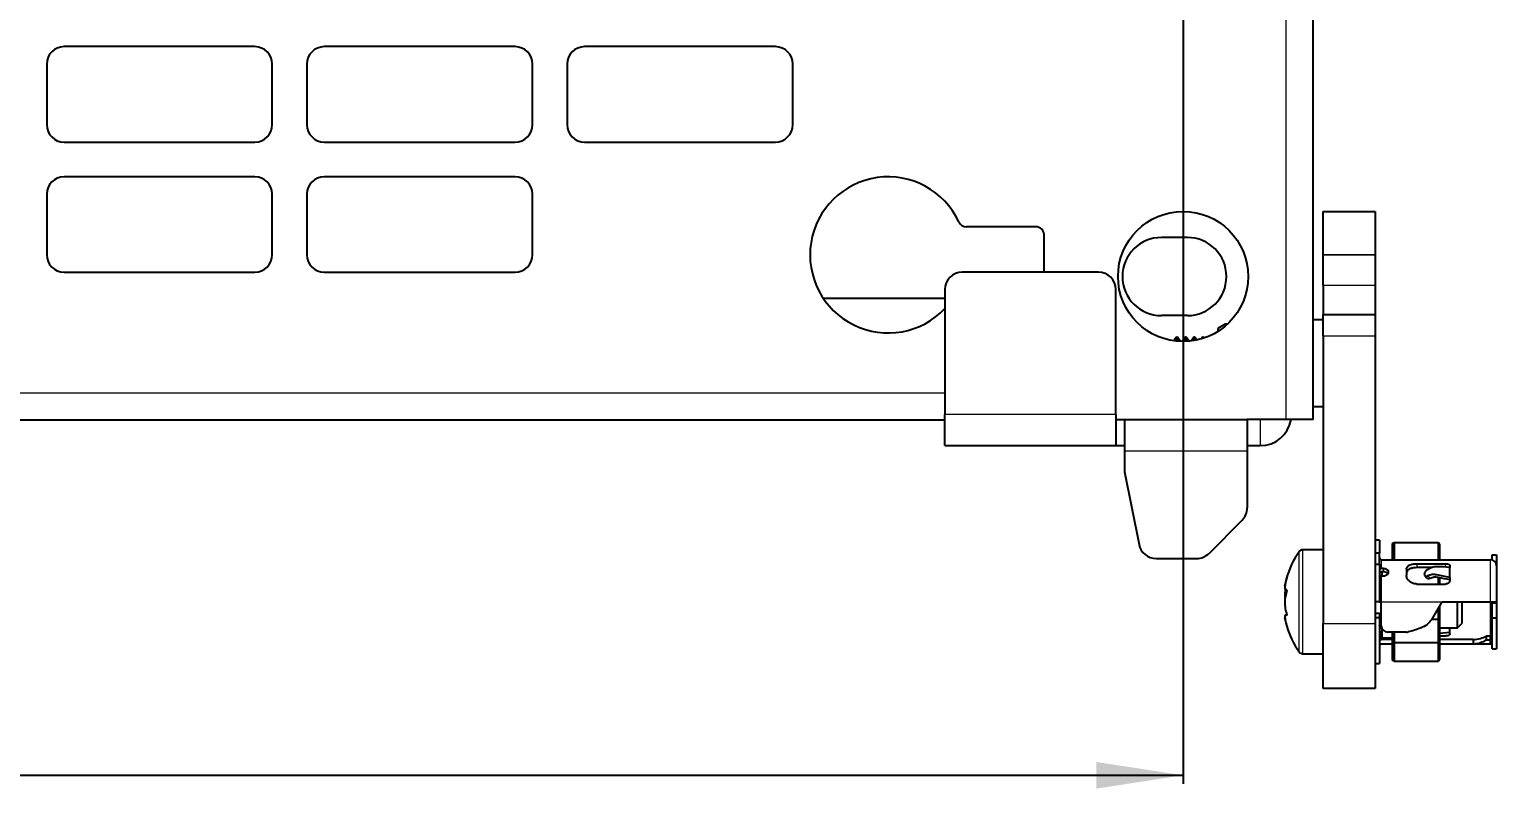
# Model space of a CAD drawing. Header units: millimetres. Extents: x -824 to 1032, y 378 to 1984.
# Drawn here: x -181 to -11.9, y 498.5 to 586.1 of the extents above; entities that cross this region are included whole.
import ezdxf

# ---------------------------------------------------------------- set-up
doc = ezdxf.new("R2010")
doc.units = ezdxf.units.MM
doc.layers.add('FORMAT', color=7, linetype='Continuous')
doc.styles.add('SLDTEXTSTYLE0', font='TXT', dxfattribs={"width": 0.75})
doc.dimstyles.new('SLDDIMSTYLE0', dxfattribs={"dimtxt": 20, "dimasz": 10, "dimexe": 0, "dimexo": 0.0625, "dimgap": 5, "dimtad": 2, "dimdec": 1, "dimrnd": 1e-09, "dimzin": 12, "dimdsep": 46, "dimtxsty": 'SLDTEXTSTYLE0', "dimsah": 1, "dimcen": 0.09, "dimadec": 0, "dimazin": 3, "dimtfac": 1, "dimtofl": 0, "dimtmove": 0, "dimatfit": 3, "dimfxl": 0, "dimfrac": 2, "dimtolj": 1, "dimtzin": 12, "dimarcsym": 0})

# ---------------------------------------------------------------- blocks, each defined once
blk = doc.blocks.new('_D_4')
at = {"layer": 'FORMAT'}
for p, q in [((-704.03, 1182.58), (-704.03, 499.09)), ((-48.03, 1182.58), (-48.03, 499.09)), ((-704.03, 500.09), (-48.03, 500.09))]:
    blk.add_line(p, q, dxfattribs=at)
for points in [[(-704.03, 500.09), (-694.03, 498.55), (-694.03, 501.62)], [(-48.03, 500.09), (-58.03, 501.62), (-58.03, 498.55)]]:
    blk.add_solid(points, dxfattribs=at)
at = {"layer": 'FORMAT', "insert": (-398.2, 525.87), "char_height": 20, "attachment_point": 1, "style": 'SLDTEXTSTYLE0'}
blk.add_mtext('656', dxfattribs=at)

msp = doc.modelspace()

# ---------------------------------------------------------------- linework, layer by layer
at = {"color": 8, "linetype": 'Continuous', "lineweight": 18}
for p, q in [((-36.13, 541.09), (-36.13, 1824.09)), ((-25.88, 560.09), (-31.88, 560.09)), ((-31.88, 560.08), (-25.88, 560.08)), ((-25.88, 556.55), (-31.88, 556.55)), ((-25.88, 550.7), (-31.88, 550.7)), ((-676.08, 544.18), (-75.48, 544.18)), ((-55.78, 541.69), (-75.48, 541.69)), ((-39.13, 541.09), (-39.13, 538.09)), ((-54.78, 537.49), (-40.63, 537.49)), ((-34.21, 514.09), (-34.21, 526.09)), ((-34.65, 514.31), (-34.65, 525.86)), ((-25.18, 524.94), (-25.18, 523.93)), ((-21.08, 524.48), (-21.08, 524.03)), ((-17.78, 524.03), (-17.78, 524.48)), ((-12.58, 520.09), (-12.58, 524.94)), ((-25.18, 523.04), (-25.18, 520.09)), ((-24.93, 523.54), (-24.93, 523.93)), ((-25.18, 520.09), (-18.18, 520.09)), ((-12.58, 516.14), (-12.58, 520.09)), ((-31.88, 517.59), (-25.88, 517.59)), ((-25.18, 516.63), (-25.18, 515.74))]:
    msp.add_line(p, q, dxfattribs=at)
at = {"color": 7, "linetype": 'Continuous', "lineweight": 25}
for p, q in [((-33.03, 541.09), (-33.03, 1824.09)), ((-155.03, 584.09), (-177.03, 584.09)), ((-125.03, 584.09), (-147.03, 584.09)), ((-95.03, 584.09), (-117.03, 584.09)), ((-179.03, 582.09), (-179.03, 575.09)), ((-153.03, 575.09), (-153.03, 582.09)), ((-149.03, 582.09), (-149.03, 575.09)), ((-123.03, 575.09), (-123.03, 582.09)), ((-119.03, 582.09), (-119.03, 575.09)), ((-93.03, 575.09), (-93.03, 582.09)), ((-177.03, 573.09), (-155.03, 573.09)), ((-147.03, 573.09), (-125.03, 573.09)), ((-117.03, 573.09), (-95.03, 573.09)), ((-155.03, 569.09), (-177.03, 569.09)), ((-125.03, 569.09), (-147.03, 569.09)), ((-179.03, 567.09), (-179.03, 560.09)), ((-153.03, 560.09), (-153.03, 567.09)), ((-149.03, 567.09), (-149.03, 560.09)), ((-123.03, 560.09), (-123.03, 567.09)), ((-31.88, 565.09), (-25.88, 565.09)), ((-31.88, 560.09), (-31.88, 565.09)), ((-25.88, 565.09), (-25.88, 560.09)), ((-65.03, 563.33), (-72.98, 563.33)), ((-64.03, 558.09), (-64.03, 562.33)), ((-47.53, 562.09), (-50.53, 562.09)), ((-31.88, 560.09), (-31.88, 560.08)), ((-31.88, 556.55), (-31.88, 560.08)), ((-25.88, 560.09), (-25.88, 560.08)), ((-25.88, 560.08), (-25.88, 556.55)), ((-177.03, 558.09), (-155.03, 558.09)), ((-147.03, 558.09), (-125.03, 558.09)), ((-57.78, 558.09), (-73.48, 558.09)), ((-31.88, 556.55), (-31.88, 553.2)), ((-25.88, 556.55), (-25.88, 553.2)), ((-89.51, 555.08), (-75.48, 555.08)), ((-75.48, 556.09), (-75.48, 541.69)), ((-55.78, 541.69), (-55.78, 556.09)), ((-31.88, 553.2), (-25.88, 553.2)), ((-31.88, 550.7), (-31.88, 553.2)), ((-25.88, 553.2), (-25.88, 550.7)), ((-47.53, 553.09), (-50.53, 553.09)), ((-43.16, 552.09), (-44.03, 551.59)), ((-44.03, 551.59), (-44.03, 551.24)), ((-42.93, 552.09), (-43.16, 552.09)), ((-43.16, 552.09), (-43.16, 551.88)), ((-31.88, 552.59), (-33.03, 552.59)), ((-48.78, 550.59), (-49.03, 550.34)), ((-49.03, 550.34), (-49.03, 550.15)), ((-48.66, 550.59), (-48.78, 550.59)), ((-48.78, 550.59), (-48.78, 550.12)), ((-48.31, 550.09), (-48.66, 550.59)), ((-48.66, 550.59), (-48.66, 550.11)), ((-47.8, 550.59), (-48.15, 550.09)), ((-47.66, 550.59), (-47.8, 550.59)), ((-47.8, 550.59), (-47.8, 550.09)), ((-47.33, 550.12), (-47.66, 550.59)), ((-47.66, 550.59), (-47.66, 550.1)), ((-46.8, 550.59), (-47.11, 550.14)), ((-46.66, 550.59), (-46.8, 550.59)), ((-46.8, 550.59), (-46.8, 550.19)), ((-46.43, 550.26), (-46.66, 550.59)), ((-46.66, 550.59), (-46.66, 550.21)), ((-45.8, 550.59), (-45.94, 550.38)), ((-45.66, 550.59), (-45.8, 550.59)), ((-45.8, 550.59), (-45.8, 550.43)), ((-45.59, 550.49), (-45.66, 550.59)), ((-45.66, 550.59), (-45.66, 550.47)), ((-31.88, 550.7), (-31.88, 517.59)), ((-25.88, 550.7), (-25.88, 517.59)), ((-75.48, 538.09), (-75.48, 541.69)), ((-55.78, 541.69), (-55.78, 538.09)), ((-33.03, 542.59), (-31.88, 542.59)), ((-676.08, 541.08), (-75.48, 541.08)), ((-55.78, 541.09), (-54.78, 541.09)), ((-54.78, 541.09), (-54.78, 537.49)), ((-54.78, 541.09), (-40.63, 541.09)), ((-36.13, 541.09), (-40.63, 541.09)), ((-40.63, 541.09), (-40.63, 537.49)), ((-33.03, 541.09), (-36.13, 541.09)), ((-75.48, 538.09), (-55.78, 538.09)), ((-55.78, 538.09), (-54.78, 538.09)), ((-40.63, 538.09), (-39.13, 538.09)), ((-54.78, 537.49), (-54.78, 535.09)), ((-40.63, 537.49), (-40.63, 530.91)), ((-54.78, 535.09), (-53.1, 526.69)), ((-45.04, 525.67), (-41.22, 529.5)), ((-31.88, 526.09), (-34.21, 526.09)), ((-25.38, 527.19), (-25.88, 527.19)), ((-25.38, 527.19), (-25.38, 525.72)), ((-23.88, 526.8), (-23.68, 526.93)), ((-23.88, 524.94), (-23.88, 526.8)), ((-23.68, 526.93), (-23.68, 524.94)), ((-23.68, 526.93), (-18.6, 526.93)), ((-18.6, 524.94), (-18.6, 526.93)), ((-18.6, 526.93), (-18.48, 526.7)), ((-18.48, 526.7), (-18.48, 524.94)), ((-51.14, 525.09), (-46.46, 525.09)), ((-25.88, 525.72), (-25.38, 525.72)), ((-25.88, 524.41), (-25.38, 524.41)), ((-25.38, 524.41), (-25.38, 525.72)), ((-25.38, 524.41), (-25.38, 520.09)), ((-25.18, 524.94), (-14.58, 524.94)), ((-21.08, 524.48), (-17.78, 524.48)), ((-14.58, 524.94), (-12.58, 524.94)), ((-12.38, 525.52), (-11.88, 525.52)), ((-12.38, 524.91), (-12.38, 525.52)), ((-11.88, 525.52), (-11.88, 524.24)), ((-25.08, 523.09), (-25.34, 523.09)), ((-24.93, 523.93), (-25.18, 523.93)), ((-24.93, 523.54), (-25.18, 523.54)), ((-24.93, 523.04), (-25.18, 523.04)), ((-25.08, 523.04), (-25.08, 523.54)), ((-24.38, 523.57), (-24.38, 523.46)), ((-22.28, 523.84), (-22.28, 523.16)), ((-19.36, 524.03), (-21.08, 524.03)), ((-20.21, 523.28), (-20.21, 523.31)), ((-20.16, 523.14), (-19.93, 522.85)), ((-18.6, 522.14), (-18.6, 522.91)), ((-18.48, 522.86), (-18.48, 522.14)), ((-17.28, 524.25), (-17.28, 524.03)), ((-17.28, 522.9), (-17.28, 524.03)), ((-17.28, 522.9), (-17.28, 522.58)), ((-11.88, 524.24), (-11.88, 520.09)), ((-21.08, 522.14), (-17.78, 522.14)), ((-25.38, 520.09), (-25.88, 520.09)), ((-25.38, 520.09), (-25.18, 520.09)), ((-25.18, 517.34), (-25.18, 520.09)), ((-19.33, 518.09), (-18.18, 520.09)), ((-18.6, 518.09), (-18.6, 519.37)), ((-18.48, 519.57), (-18.48, 518.09)), ((-18.18, 520.09), (-12.58, 520.09)), ((-16.38, 519.95), (-16.38, 520.09)), ((-16.38, 517.09), (-16.38, 519.95)), ((-15.88, 520.09), (-15.88, 517.59)), ((-12.58, 520.09), (-11.88, 520.09)), ((-12.38, 519.96), (-12.38, 520.09)), ((-12.38, 519.96), (-11.88, 519.96)), ((-12.38, 518.26), (-12.38, 519.96)), ((-11.88, 520.09), (-11.88, 519.96)), ((-11.88, 519.96), (-11.88, 518.26)), ((-36.09, 518.56), (-36.24, 518.56)), ((-25.88, 518.78), (-25.38, 518.78)), ((-25.38, 518.25), (-25.88, 518.25)), ((-25.38, 518.78), (-25.38, 518.25)), ((-25.38, 518.64), (-25.18, 518.63)), ((-25.38, 518.25), (-25.38, 512.99)), ((-19.33, 518.09), (-18.6, 518.09)), ((-18.6, 515.39), (-18.6, 518.09)), ((-18.48, 518.09), (-18.6, 518.09)), ((-18.48, 518.09), (-18.48, 515.42)), ((-12.38, 518.26), (-11.88, 518.26)), ((-12.38, 514.65), (-12.38, 518.26)), ((-11.88, 518.26), (-11.88, 514.65)), ((-31.88, 510.09), (-31.88, 517.59)), ((-25.88, 517.59), (-25.88, 510.09)), ((-25.38, 517.09), (-25.14, 517.09)), ((-25.08, 516.63), (-25.18, 516.63)), ((-25.08, 515.94), (-25.08, 516.96)), ((-25.08, 515.94), (-23.88, 515.94)), ((-22.28, 516.59), (-24.43, 516.59)), ((-23.88, 515.41), (-23.88, 516.59)), ((-23.68, 516.59), (-23.68, 515.39)), ((-18.48, 517.09), (-16.38, 517.09)), ((-17.28, 516.54), (-18.48, 516.43)), ((-17.78, 516.14), (-18.48, 516.14)), ((-17.28, 516.54), (-17.28, 517.09)), ((-17.28, 516.38), (-17.28, 516.54)), ((-16.38, 517.09), (-15.88, 517.59)), ((-13.08, 516.14), (-13.08, 515.69)), ((-12.58, 516.14), (-13.08, 516.14)), ((-12.58, 515.69), (-12.58, 516.14)), ((-23.88, 515.74), (-25.18, 515.74)), ((-25.18, 515.24), (-23.88, 515.24)), ((-23.88, 513.37), (-23.88, 515.41)), ((-23.68, 515.39), (-23.88, 515.41)), ((-23.68, 515.39), (-23.68, 513.24)), ((-23.68, 515.39), (-18.6, 515.39)), ((-18.48, 515.42), (-18.6, 515.39)), ((-18.6, 513.24), (-18.6, 515.39)), ((-14.58, 515.74), (-18.48, 515.74)), ((-18.48, 515.42), (-18.48, 513.47)), ((-18.48, 515.24), (-14.58, 515.24)), ((-14.58, 515.74), (-14.58, 515.24)), ((-14.58, 515.24), (-12.58, 515.24)), ((-13.08, 515.69), (-12.58, 515.69)), ((-12.38, 514.65), (-11.88, 514.65)), ((-34.21, 514.09), (-31.88, 514.09)), ((-25.88, 512.99), (-25.38, 512.99)), ((-23.68, 513.24), (-23.88, 513.37)), ((-23.68, 513.24), (-18.6, 513.24)), ((-18.48, 513.47), (-18.6, 513.24)), ((-25.88, 510.09), (-31.88, 510.09))]:
    msp.add_line(p, q, dxfattribs=at)
at = {"color": 7, "linetype": 'Continuous', "lineweight": 25, "flags": 128}
for points in [[(-36.11, 522.77), (-36.18, 522.52), (-36.29, 522)], [(-25.38, 523.56), (-25.32, 523.55), (-25.18, 523.54)], [(-25.38, 523.16), (-25.38, 523.14), (-25.36, 523.11), (-25.35, 523.09), (-25.32, 523.07), (-25.29, 523.06), (-25.26, 523.05), (-25.22, 523.04), (-25.18, 523.04)], [(-25.08, 523.21), (-25.12, 523.12), (-25.14, 523.09)], [(-36.3, 518.17), (-36.18, 517.66), (-36.07, 517.26)], [(-25.38, 516.61), (-25.32, 516.62), (-25.18, 516.63)], [(-25.38, 515.71), (-25.32, 515.72), (-25.18, 515.74)], [(-12.58, 515.24), (-12.44, 515.25), (-12.38, 515.27)]]:
    msp.add_lwpolyline(points, dxfattribs=at)
at = {"color": 7, "linetype": 'Continuous', "lineweight": 25}
msp.add_circle((-48.03, 557.59), 7.5, dxfattribs=at)
for centre, radius, start, end in [((-177.03, 582.09), 2, 90, 180), ((-155.03, 582.09), 2, 0, 90), ((-147.03, 582.09), 2, 90, 180), ((-125.03, 582.09), 2, 0, 90), ((-117.03, 582.09), 2, 90, 180), ((-95.03, 582.09), 2, 0, 90), ((-177.03, 575.09), 2, 180, 270), ((-155.03, 575.09), 2, 270, 0), ((-147.03, 575.09), 2, 180, 270), ((-125.03, 575.09), 2, 270, 0), ((-117.03, 575.09), 2, 180, 270), ((-95.03, 575.09), 2, 270, 0), ((-177.03, 567.09), 2, 90, 180), ((-155.03, 567.09), 2, 0, 90), ((-147.03, 567.09), 2, 90, 180), ((-125.03, 567.09), 2, 0, 90), ((-82.03, 560.08), 9, 25.1507, 316.7004), ((-72.98, 564.33), 1, 205.1507, 270), ((-65.03, 562.33), 1, 0, 90), ((-50.53, 557.59), 4.5, 90, 270), ((-47.53, 557.59), 4.5, 270, 90), ((-177.03, 560.09), 2, 180, 270), ((-155.03, 560.09), 2, 270, 0), ((-147.03, 560.09), 2, 180, 270), ((-125.03, 560.09), 2, 270, 0), ((-73.48, 556.09), 2, 90, 180), ((-57.78, 556.09), 2, 0, 90), ((-39.13, 541.69), 3.6, 270, 350.4059), ((-42.63, 530.91), 2, 315, 360), ((-51.14, 527.09), 2, 191.3099, 270), ((-34.21, 525.55), 0.54, 90, 144.7485), ((-46.46, 527.09), 2, 270, 315), ((-26.48, 520.09), 10, 144.7485, 164.4243), ((-25.18, 525.14), 0.2, 180, 270), ((-12.58, 524.24), 0.7, 360, 90), ((-25.2, 524.12), 0.183, 187.3339, 275.8124), ((-26.48, 520.09), 10, 196.3891, 215.2515), ((-25.28, 517), 0.0996, 125.5332, 176.0721), ((-24.43, 517.34), 0.75, 180, 270), ((-22.28, 517.34), 0.75, 270, 285.0484), ((-12.58, 515.94), 0.2, 270, 0), ((-34.21, 514.63), 0.54, 215.2515, 270), ((-25.18, 515.04), 0.2, 90, 180)]:
    msp.add_arc(centre, radius, start, end, dxfattribs=at)
for points, knots in [([(-22.28, 523.84), (-22.27, 523.92), (-22.24, 524.09), (-22.04, 524.28), (-21.75, 524.41), (-21.41, 524.47), (-21.18, 524.48), (-21.08, 524.48)], [0, 0, 0, 0, 0.212833, 0.42585, 0.635542, 0.846587, 1, 1, 1, 1]), ([(-17.78, 524.48), (-17.72, 524.48), (-17.61, 524.47), (-17.46, 524.44), (-17.35, 524.38), (-17.29, 524.31), (-17.28, 524.27), (-17.28, 524.25)], [0, 0, 0, 0, 0.214445, 0.428893, 0.643239, 0.857188, 1, 1, 1, 1]), ([(-36.11, 522.77), (-36.1, 522.8), (-36.09, 522.84), (-36.08, 522.87), (-36.08, 522.88), (-36.08, 522.88), (-36.08, 522.87), (-36.09, 522.83), (-36.15, 522.62), (-36.24, 522.23), (-36.31, 521.78), (-36.3, 521.53), (-36.25, 521.46), (-36.17, 521.46), (-36.11, 521.45), (-36.09, 521.43), (-36.08, 521.39), (-36.08, 521.37), (-36.08, 521.35), (-36.09, 521.29), (-36.13, 521.12), (-36.21, 520.83), (-36.28, 520.44), (-36.31, 520.03), (-36.29, 519.53), (-36.21, 519.13), (-36.12, 518.81), (-36.09, 518.68), (-36.08, 518.62), (-36.08, 518.59), (-36.08, 518.56), (-36.08, 518.54), (-36.1, 518.52), (-36.18, 518.53), (-36.27, 518.59), (-36.31, 518.49), (-36.29, 518.19), (-36.22, 517.82), (-36.15, 517.53), (-36.12, 517.42), (-36.1, 517.35), (-36.09, 517.31), (-36.08, 517.29), (-36.08, 517.29), (-36.08, 517.29)], [0, 0, 0, 0, 0.010728, 0.015224, 0.018112, 0.020571, 0.023024, 0.027377, 0.040819, 0.103498, 0.166695, 0.204011, 0.256335, 0.314494, 0.327735, 0.341099, 0.344105, 0.346621, 0.34914, 0.352978, 0.363553, 0.410702, 0.470972, 0.507237, 0.543762, 0.627026, 0.651816, 0.664256, 0.66927, 0.671997, 0.674747, 0.677852, 0.683424, 0.704689, 0.788652, 0.828321, 0.868497, 0.946466, 0.965714, 0.977954, 0.986009, 0.994111, 0.997345, 1, 1, 1, 1]), ([(-24.93, 523.93), (-24.87, 523.93), (-24.74, 523.92), (-24.58, 523.86), (-24.46, 523.78), (-24.39, 523.67), (-24.38, 523.6), (-24.38, 523.57)], [0, 0, 0, 0, 0.214393, 0.428789, 0.643061, 0.856854, 1, 1, 1, 1]), ([(-24.42, 523.31), (-24.44, 523.34), (-24.49, 523.42), (-24.63, 523.49), (-24.79, 523.53), (-24.89, 523.54), (-24.93, 523.54)], [0, 0, 0, 0, 0.252501, 0.531568, 0.811143, 1, 1, 1, 1]), ([(-24.38, 523.46), (-24.39, 523.41), (-24.4, 523.32), (-24.49, 523.2), (-24.63, 523.1), (-24.79, 523.05), (-24.89, 523.04), (-24.93, 523.04)], [0, 0, 0, 0, 0.214305, 0.42865, 0.642279, 0.856223, 1, 1, 1, 1]), ([(-21.08, 524.03), (-21.21, 524.02), (-21.48, 524.01), (-21.84, 523.92), (-22.11, 523.77), (-22.26, 523.58), (-22.27, 523.43), (-22.28, 523.37)], [0, 0, 0, 0, 0.212875, 0.425767, 0.637937, 0.847353, 1, 1, 1, 1]), ([(-21.08, 522.14), (-21.21, 522.15), (-21.48, 522.17), (-21.84, 522.36), (-22.11, 522.62), (-22.26, 522.91), (-22.27, 523.09), (-22.28, 523.16)], [0, 0, 0, 0, 0.213238, 0.42649, 0.63916, 0.849598, 1, 1, 1, 1]), ([(-19.8, 523.82), (-19.85, 523.79), (-19.95, 523.74), (-20.07, 523.62), (-20.16, 523.49), (-20.2, 523.38), (-20.21, 523.32), (-20.21, 523.31)], [0, 0, 0, 0, 0.225867, 0.4517344, 0.6775983, 0.9034793, 1, 1, 1, 1]), ([(-20.21, 523.28), (-20.2, 523.24), (-20.19, 523.17), (-20.12, 523.09), (-20.01, 523.05), (-19.89, 523.06), (-19.82, 523.08), (-19.8, 523.08)], [0, 0, 0, 0, 0.225883, 0.451767, 0.67765, 0.903524, 1, 1, 1, 1]), ([(-19.93, 522.85), (-19.92, 522.84), (-19.91, 522.82), (-19.89, 522.8), (-19.89, 522.8)], [0, 0, 0, 0, 0.872289, 1, 1, 1, 1]), ([(-19.55, 522.78), (-19.6, 522.77), (-19.7, 522.74), (-19.82, 522.76), (-19.87, 522.79), (-19.89, 522.8)], [0, 0, 0, 0, 0.369126, 0.738256, 1, 1, 1, 1]), ([(-17.28, 524.03), (-17.78, 524.1), (-18.45, 524.18), (-19.34, 524.08), (-19.65, 523.9), (-19.8, 523.82)], [0, 0, 0, 0, 0.587693, 0.790818, 1, 1, 1, 1]), ([(-17.28, 522.9), (-17.78, 523.01), (-18.45, 523.16), (-19.34, 523.27), (-19.65, 523.15), (-19.8, 523.08)], [0, 0, 0, 0, 0.587693, 0.790818, 1, 1, 1, 1]), ([(-17.28, 522.61), (-17.71, 522.71), (-18.3, 522.84), (-19.11, 522.96), (-19.41, 522.84), (-19.55, 522.78)], [0, 0, 0, 0, 0.56666, 0.780905, 1, 1, 1, 1]), ([(-36.29, 522), (-36.3, 521.97), (-36.31, 521.93), (-36.3, 521.94), (-36.3, 521.95)], [0, 0, 0, 0, 0.65651, 1, 1, 1, 1]), ([(-36.22, 521.62), (-36.23, 521.6), (-36.27, 521.39), (-36.3, 521.05), (-36.31, 520.66), (-36.28, 520.52), (-36.27, 520.46)], [0, 0, 0, 0, 0.033732, 0.504544, 0.782538, 1, 1, 1, 1]), ([(-17.28, 522.58), (-17.29, 522.53), (-17.3, 522.43), (-17.38, 522.3), (-17.51, 522.2), (-17.65, 522.14), (-17.74, 522.14), (-17.78, 522.14)], [0, 0, 0, 0, 0.214373, 0.428779, 0.642592, 0.856666, 1, 1, 1, 1]), ([(-36.29, 518.17), (-36.3, 518.19), (-36.31, 518.24), (-36.3, 518.22), (-36.3, 518.22)], [0, 0, 0, 0, 0.429774, 1, 1, 1, 1]), ([(-25.38, 518.37), (-25.38, 518.38), (-25.38, 518.4), (-25.36, 518.42), (-25.32, 518.44), (-25.25, 518.44), (-25.2, 518.44), (-25.18, 518.43)], [0, 0, 0, 0, 0.195302, 0.377541, 0.538909, 0.761383, 1, 1, 1, 1]), ([(-19.33, 518.09), (-19.5, 517.87), (-19.85, 517.42), (-20.84, 516.95), (-21.6, 516.74), (-22.08, 516.61)], [0, 0, 0, 0, 0.254027, 0.526591, 1, 1, 1, 1]), ([(-25.38, 517.31), (-25.38, 517.32), (-25.38, 517.34), (-25.36, 517.37), (-25.32, 517.4), (-25.25, 517.41), (-25.19, 517.42), (-25.17, 517.42)], [0, 0, 0, 0, 0.1874623, 0.362386, 0.5172771, 0.7506419, 1, 1, 1, 1]), ([(-17.28, 516.38), (-17.29, 516.35), (-17.3, 516.29), (-17.38, 516.22), (-17.51, 516.17), (-17.65, 516.15), (-17.74, 516.14), (-17.78, 516.14)], [0, 0, 0, 0, 0.2142948, 0.4286301, 0.6422302, 0.856153, 1, 1, 1, 1]), ([(-14.58, 515.74), (-14.3, 515.76), (-13.8, 515.8), (-13.3, 516.04), (-13.08, 516.14)], [0, 0, 0, 0, 0.559868, 1, 1, 1, 1]), ([(-14.58, 515.24), (-14.3, 515.27), (-13.8, 515.33), (-13.3, 515.58), (-13.08, 515.69)], [0, 0, 0, 0, 0.559911, 1, 1, 1, 1]), ([(-12.58, 515.24), (-12.58, 515.27), (-12.58, 515.33), (-12.58, 515.58), (-12.58, 515.69)], [0, 0, 0, 0, 0.559866, 1, 1, 1, 1])]:
    msp.add_open_spline(points, degree=3, knots=knots, dxfattribs=at)
at = {"color": 8, "linetype": 'Continuous', "lineweight": 18}
msp.add_open_spline([(-19.8, 523.08), (-19.76, 523.03), (-19.69, 522.95), (-19.61, 522.85), (-19.57, 522.8), (-19.55, 522.78)], degree=3, knots=[0, 0, 0, 0, 0.502362, 0.815418, 1, 1, 1, 1], dxfattribs=at)

# ---------------------------------------------------------------- dimensions: what is measured, and where the dimension line sits
at = {"layer": 'FORMAT'}
dim = msp.add_linear_dim(base=(-48.03, 500.09), p1=(-704.03, 1182.59), p2=(-48.03, 1182.59), angle=0, dimstyle='SLDDIMSTYLE0', dxfattribs=at)
dim.commit()
dim.dimension.update_dxf_attribs({"geometry": '_D_4', "text_midpoint": (-376.03, 500.09), "dimtype": 160})

doc.saveas('drawing.dxf')
